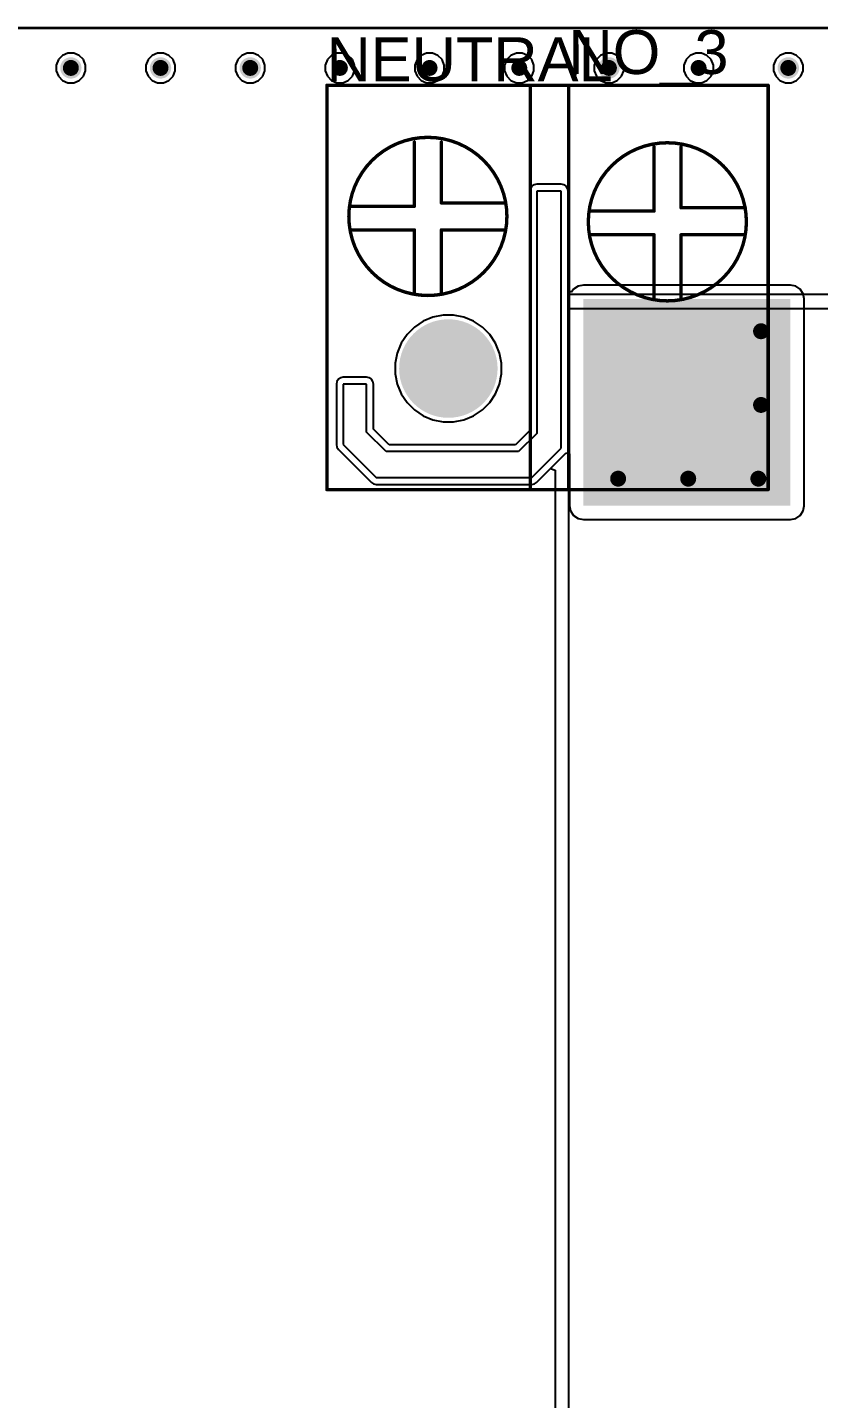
# Model space of a CAD drawing. Header units: millimetres. Extents: x -9 to 259, y -9 to 194.
# Drawn here: x 135.9 to 165.7, y 142.2 to 193.8 of the extents above; entities that cross this region are included whole.
import ezdxf

# ---------------------------------------------------------------- set-up
doc = ezdxf.new("R2010")
doc.units = ezdxf.units.MM
for name, color, linetype in [('BottomLayer', 5, 'Continuous'), ('BottomSolder', 6, 'Continuous'), ('MultiLayer', 9, 'Continuous'), ('PadHoleLayer', 156, 'Continuous'), ('TopLayer', 1, 'Continuous'), ('TopOverlay', 2, 'Continuous'), ('TopSolder', 216, 'Continuous'), ('ViaHoleLayer', 16, 'Continuous')]:
    doc.layers.add(name, color=color, linetype=linetype)
doc.styles.add('Arial', font='', dxfattribs={"height": 0.2})
doc.styles.get('Arial').set_extended_font_data('Arial')

# ---------------------------------------------------------------- blocks, each defined once
blk = doc.blocks.new('DBT50G_7_62_2P_BK_P_21')
at = {"layer": 'BottomLayer'}
blk.add_hatch(color=5, dxfattribs=at).paths.add_polyline_path([(-5.56, 1.75), (-2.06, 1.75), (-2.06, -1.75), (-5.56, -1.75)])
h = blk.add_hatch(color=5, dxfattribs=at)
edge = h.paths.add_edge_path()
edge.add_arc((3.81, 0), 1.75, 0, 360)
at = {"layer": 'BottomSolder'}
blk.add_hatch(color=6, dxfattribs=at).paths.add_polyline_path([(-5.662, 1.852), (-1.958, 1.852), (-1.958, -1.852), (-5.662, -1.852)])
h = blk.add_hatch(color=6, dxfattribs=at)
edge = h.paths.add_edge_path()
edge.add_arc((3.81, 0), 1.852, 0, 360)
at = {"layer": 'MultiLayer'}
blk.add_hatch(color=9, dxfattribs=at).paths.add_polyline_path([(-5.56, 1.75), (-2.06, 1.75), (-2.06, -1.75), (-5.56, -1.75)])
h = blk.add_hatch(color=9, dxfattribs=at)
edge = h.paths.add_edge_path()
edge.add_arc((3.81, 0), 1.75, 0, 360)
at = {"layer": 'PadHoleLayer'}
h = blk.add_hatch(color=156, dxfattribs=at)
edge = h.paths.add_edge_path()
edge.add_arc((-3.81, 0), 0.85, 0, 360)
h = blk.add_hatch(color=156, dxfattribs=at)
edge = h.paths.add_edge_path()
edge.add_arc((3.81, 0), 0.85, 0, 360)
at = {"layer": 'TopLayer'}
blk.add_hatch(color=1, dxfattribs=at).paths.add_polyline_path([(-5.56, 1.75), (-2.06, 1.75), (-2.06, -1.75), (-5.56, -1.75)])
h = blk.add_hatch(color=1, dxfattribs=at)
edge = h.paths.add_edge_path()
edge.add_arc((3.81, 0), 1.75, 0, 360)
at = {"layer": 'TopSolder'}
blk.add_hatch(color=216, dxfattribs=at).paths.add_polyline_path([(-5.662, 1.852), (-1.958, 1.852), (-1.958, -1.852), (-5.662, -1.852)])
h = blk.add_hatch(color=216, dxfattribs=at)
edge = h.paths.add_edge_path()
edge.add_arc((3.81, 0), 1.852, 0, 360)
at = {"layer": 'TopOverlay', "const_width": 0.127}
for points in [[(8.38, 4.55), (-8.22, 4.55)], [(-8.22, 4.55), (-8.22, -10.65)], [(0.73, 4.55), (-0.72, 4.55)], [(-0.72, 4.55), (-0.72, -10.65)], [(0.73, 4.55), (0.73, -10.65)], [(8.38, 4.55), (8.38, -10.65)], [(-4.943, -2.617), (-4.943, -5.03)], [(-3.927, -2.617), (-3.927, -5.03)], [(4.073, -2.799), (4.073, -5.212)], [(5.089, -2.799), (5.089, -5.212)], [(-4.943, -5.03), (-7.356, -5.03)], [(-1.514, -5.03), (-3.927, -5.03)], [(4.073, -5.212), (1.66, -5.212)], [(7.502, -5.212), (5.089, -5.212)], [(-4.943, -6.046), (-7.356, -6.046)], [(-4.943, -6.046), (-4.943, -8.332)], [(-1.514, -5.919), (-3.927, -5.919)], [(-3.927, -5.919), (-3.927, -8.332)], [(4.073, -6.228), (1.66, -6.228)], [(4.073, -6.228), (4.073, -8.514)], [(7.502, -6.101), (5.089, -6.101)], [(5.089, -6.101), (5.089, -8.514)], [(8.38, -10.65), (-8.22, -10.65)], [(0.73, -10.65), (-0.72, -10.65)]]:
    blk.add_lwpolyline(points, dxfattribs=at)
at = {"layer": 'TopOverlay'}
for points, const_width in [([(-8.252, 4.55, 1), (-8.188, 4.55, 1)], 0.0635), ([(-8.252, 4.55, 1), (-8.188, 4.55, 1)], 0.0635), ([(-0.752, 4.55, 1), (-0.688, 4.55, 1)], 0.0635), ([(-0.752, 4.55, 1), (-0.688, 4.55, 1)], 0.0635), ([(0.698, 4.55, 1), (0.762, 4.55, 1)], 0.0635), ([(0.698, 4.55, 1), (0.762, 4.55, 1)], 0.0635), ([(8.348, 4.55, 1), (8.412, 4.55, 1)], 0.0635), ([(8.348, 4.55, 1), (8.412, 4.55, 1)], 0.0635), ([(-1.454, -5.517, 1), (-7.4, -5.517, 1)], 0.127), ([(-4.975, -2.617, 1), (-4.911, -2.617, 1)], 0.0635), ([(-3.959, -2.617, 1), (-3.895, -2.617, 1)], 0.0635), ([(7.554, -5.72, 1), (1.608, -5.72, 1)], 0.127), ([(4.041, -2.799, 1), (4.105, -2.799, 1)], 0.0635), ([(5.057, -2.799, 1), (5.121, -2.799, 1)], 0.0635), ([(-7.388, -5.03, 1), (-7.324, -5.03, 1)], 0.0635), ([(-4.975, -5.03, 1), (-4.911, -5.03, 1)], 0.0635), ([(-4.975, -5.03, 1), (-4.911, -5.03, 1)], 0.0635), ([(-3.959, -5.03, 1), (-3.895, -5.03, 1)], 0.0635), ([(-3.959, -5.03, 1), (-3.895, -5.03, 1)], 0.0635), ([(-1.546, -5.03, 1), (-1.482, -5.03, 1)], 0.0635), ([(1.628, -5.212, 1), (1.692, -5.212, 1)], 0.0635), ([(4.041, -5.212, 1), (4.105, -5.212, 1)], 0.0635), ([(4.041, -5.212, 1), (4.105, -5.212, 1)], 0.0635), ([(5.057, -5.212, 1), (5.121, -5.212, 1)], 0.0635), ([(5.057, -5.212, 1), (5.121, -5.212, 1)], 0.0635), ([(7.47, -5.212, 1), (7.534, -5.212, 1)], 0.0635), ([(-7.432, -5.517, 1), (-7.368, -5.517, 1)], 0.0635), ([(-1.486, -5.517, 1), (-1.422, -5.517, 1)], 0.0635), ([(1.576, -5.72, 1), (1.64, -5.72, 1)], 0.0635), ([(7.522, -5.72, 1), (7.586, -5.72, 1)], 0.0635), ([(-7.388, -6.046, 1), (-7.324, -6.046, 1)], 0.0635), ([(-4.975, -6.046, 1), (-4.911, -6.046, 1)], 0.0635), ([(-4.975, -6.046, 1), (-4.911, -6.046, 1)], 0.0635), ([(-3.959, -5.919, 1), (-3.895, -5.919, 1)], 0.0635), ([(-3.959, -5.919, 1), (-3.895, -5.919, 1)], 0.0635), ([(-1.546, -5.919, 1), (-1.482, -5.919, 1)], 0.0635), ([(1.628, -6.228, 1), (1.692, -6.228, 1)], 0.0635), ([(4.041, -6.228, 1), (4.105, -6.228, 1)], 0.0635), ([(4.041, -6.228, 1), (4.105, -6.228, 1)], 0.0635), ([(5.057, -6.101, 1), (5.121, -6.101, 1)], 0.0635), ([(5.057, -6.101, 1), (5.121, -6.101, 1)], 0.0635), ([(7.47, -6.101, 1), (7.534, -6.101, 1)], 0.0635), ([(-4.975, -8.332, 1), (-4.911, -8.332, 1)], 0.0635), ([(-3.959, -8.332, 1), (-3.895, -8.332, 1)], 0.0635), ([(4.041, -8.514, 1), (4.105, -8.514, 1)], 0.0635), ([(5.057, -8.514, 1), (5.121, -8.514, 1)], 0.0635), ([(-8.252, -10.65, 1), (-8.188, -10.65, 1)], 0.0635), ([(-8.252, -10.65, 1), (-8.188, -10.65, 1)], 0.0635), ([(-0.752, -10.65, 1), (-0.688, -10.65, 1)], 0.0635), ([(-0.752, -10.65, 1), (-0.688, -10.65, 1)], 0.0635), ([(0.698, -10.65, 1), (0.762, -10.65, 1)], 0.0635), ([(0.698, -10.65, 1), (0.762, -10.65, 1)], 0.0635), ([(8.348, -10.65, 1), (8.412, -10.65, 1)], 0.0635), ([(8.348, -10.65, 1), (8.412, -10.65, 1)], 0.0635)]:
    blk.add_lwpolyline(points, format="xyb", close=True, dxfattribs=dict(at, const_width=const_width))

msp = doc.modelspace()

# ---------------------------------------------------------------- hatches: boundary and pattern name
at = {"layer": 'BottomLayer'}
h = msp.add_hatch(color=5, dxfattribs=at)
edge = h.paths.add_edge_path()
edge.add_arc((137.526, 192.253), 0.3, 0, 360)
h = msp.add_hatch(color=5, dxfattribs=at)
edge = h.paths.add_edge_path()
edge.add_arc((140.899, 192.253), 0.3, 0, 360)
h = msp.add_hatch(color=5, dxfattribs=at)
edge = h.paths.add_edge_path()
edge.add_arc((144.273, 192.253), 0.3, 0, 360)
h = msp.add_hatch(color=5, dxfattribs=at)
edge = h.paths.add_edge_path()
edge.add_arc((147.646, 192.253), 0.3, 0, 360)
h = msp.add_hatch(color=5, dxfattribs=at)
edge = h.paths.add_edge_path()
edge.add_arc((151.019, 192.253), 0.3, 0, 360)
h = msp.add_hatch(color=5, dxfattribs=at)
edge = h.paths.add_edge_path()
edge.add_arc((154.393, 192.253), 0.3, 0, 360)
h = msp.add_hatch(color=5, dxfattribs=at)
edge = h.paths.add_edge_path()
edge.add_arc((157.766, 192.253), 0.3, 0, 360)
h = msp.add_hatch(color=5, dxfattribs=at)
edge = h.paths.add_edge_path()
edge.add_arc((161.14, 192.253), 0.3, 0, 360)
h = msp.add_hatch(color=5, dxfattribs=at)
edge = h.paths.add_edge_path()
edge.add_arc((164.513, 192.253), 0.3, 0, 360)
h = msp.add_hatch(color=5, dxfattribs=at)
edge = h.paths.add_edge_path()
edge.add_arc((164.513, 192.253), 0.3, 0, 360)
h = msp.add_hatch(color=5, dxfattribs=at)
edge = h.paths.add_edge_path()
edge.add_arc((163.487, 182.352), 0.3, 0, 360)
h = msp.add_hatch(color=5, dxfattribs=at)
edge = h.paths.add_edge_path()
edge.add_arc((163.487, 179.581), 0.3, 0, 360)
h = msp.add_hatch(color=5, dxfattribs=at)
edge = h.paths.add_edge_path()
edge.add_arc((158.112, 176.809), 0.3, 0, 360)
h = msp.add_hatch(color=5, dxfattribs=at)
edge = h.paths.add_edge_path()
edge.add_arc((160.749, 176.809), 0.3, 0, 360)
h = msp.add_hatch(color=5, dxfattribs=at)
edge = h.paths.add_edge_path()
edge.add_arc((163.386, 176.809), 0.3, 0, 360)
at = {"layer": 'BottomSolder'}
h = msp.add_hatch(color=6, dxfattribs=at)
edge = h.paths.add_edge_path()
edge.add_arc((137.526, 192.253), 0.402, 0, 360)
h = msp.add_hatch(color=6, dxfattribs=at)
edge = h.paths.add_edge_path()
edge.add_arc((140.899, 192.253), 0.402, 0, 360)
h = msp.add_hatch(color=6, dxfattribs=at)
edge = h.paths.add_edge_path()
edge.add_arc((144.273, 192.253), 0.402, 0, 360)
h = msp.add_hatch(color=6, dxfattribs=at)
edge = h.paths.add_edge_path()
edge.add_arc((157.766, 192.253), 0.402, 0, 360)
h = msp.add_hatch(color=6, dxfattribs=at)
edge = h.paths.add_edge_path()
edge.add_arc((164.513, 192.253), 0.402, 0, 360)
h = msp.add_hatch(color=6, dxfattribs=at)
edge = h.paths.add_edge_path()
edge.add_arc((164.513, 192.253), 0.402, 0, 360)
h = msp.add_hatch(color=6, dxfattribs=at)
edge = h.paths.add_edge_path()
edge.add_arc((163.487, 182.352), 0.402, 0, 360)
h = msp.add_hatch(color=6, dxfattribs=at)
edge = h.paths.add_edge_path()
edge.add_arc((163.487, 179.581), 0.402, 0, 360)
h = msp.add_hatch(color=6, dxfattribs=at)
edge = h.paths.add_edge_path()
edge.add_arc((158.112, 176.809), 0.402, 0, 360)
h = msp.add_hatch(color=6, dxfattribs=at)
edge = h.paths.add_edge_path()
edge.add_arc((160.749, 176.809), 0.402, 0, 360)
h = msp.add_hatch(color=6, dxfattribs=at)
edge = h.paths.add_edge_path()
edge.add_arc((163.386, 176.809), 0.402, 0, 360)
at = {"layer": 'TopLayer'}
h = msp.add_hatch(color=1, dxfattribs=at)
edge = h.paths.add_edge_path()
edge.add_arc((137.526, 192.253), 0.3, 0, 360)
h = msp.add_hatch(color=1, dxfattribs=at)
edge = h.paths.add_edge_path()
edge.add_arc((140.899, 192.253), 0.3, 0, 360)
h = msp.add_hatch(color=1, dxfattribs=at)
edge = h.paths.add_edge_path()
edge.add_arc((144.273, 192.253), 0.3, 0, 360)
h = msp.add_hatch(color=1, dxfattribs=at)
edge = h.paths.add_edge_path()
edge.add_arc((147.646, 192.253), 0.3, 0, 360)
h = msp.add_hatch(color=1, dxfattribs=at)
edge = h.paths.add_edge_path()
edge.add_arc((151.019, 192.253), 0.3, 0, 360)
h = msp.add_hatch(color=1, dxfattribs=at)
edge = h.paths.add_edge_path()
edge.add_arc((154.393, 192.253), 0.3, 0, 360)
h = msp.add_hatch(color=1, dxfattribs=at)
edge = h.paths.add_edge_path()
edge.add_arc((157.766, 192.253), 0.3, 0, 360)
h = msp.add_hatch(color=1, dxfattribs=at)
edge = h.paths.add_edge_path()
edge.add_arc((161.14, 192.253), 0.3, 0, 360)
h = msp.add_hatch(color=1, dxfattribs=at)
edge = h.paths.add_edge_path()
edge.add_arc((164.513, 192.253), 0.3, 0, 360)
h = msp.add_hatch(color=1, dxfattribs=at)
edge = h.paths.add_edge_path()
edge.add_arc((164.513, 192.253), 0.3, 0, 360)
msp.add_hatch(color=1, dxfattribs=at).paths.add_polyline_path([(156.803, 175.793), (164.592, 175.793), (164.592, 183.566), (156.803, 183.566)])
h = msp.add_hatch(color=1, dxfattribs=at)
edge = h.paths.add_edge_path()
edge.add_arc((163.487, 182.352), 0.3, 0, 360)
h = msp.add_hatch(color=1, dxfattribs=at)
edge = h.paths.add_edge_path()
edge.add_arc((163.487, 179.581), 0.3, 0, 360)
h = msp.add_hatch(color=1, dxfattribs=at)
edge = h.paths.add_edge_path()
edge.add_arc((158.112, 176.809), 0.3, 0, 360)
h = msp.add_hatch(color=1, dxfattribs=at)
edge = h.paths.add_edge_path()
edge.add_arc((160.749, 176.809), 0.3, 0, 360)
h = msp.add_hatch(color=1, dxfattribs=at)
edge = h.paths.add_edge_path()
edge.add_arc((163.386, 176.809), 0.3, 0, 360)
at = {"layer": 'TopSolder'}
h = msp.add_hatch(color=216, dxfattribs=at)
edge = h.paths.add_edge_path()
edge.add_arc((137.526, 192.253), 0.402, 0, 360)
h = msp.add_hatch(color=216, dxfattribs=at)
edge = h.paths.add_edge_path()
edge.add_arc((140.899, 192.253), 0.402, 0, 360)
h = msp.add_hatch(color=216, dxfattribs=at)
edge = h.paths.add_edge_path()
edge.add_arc((144.273, 192.253), 0.402, 0, 360)
h = msp.add_hatch(color=216, dxfattribs=at)
edge = h.paths.add_edge_path()
edge.add_arc((157.766, 192.253), 0.402, 0, 360)
h = msp.add_hatch(color=216, dxfattribs=at)
edge = h.paths.add_edge_path()
edge.add_arc((164.513, 192.253), 0.402, 0, 360)
h = msp.add_hatch(color=216, dxfattribs=at)
edge = h.paths.add_edge_path()
edge.add_arc((164.513, 192.253), 0.402, 0, 360)
h = msp.add_hatch(color=216, dxfattribs=at)
edge = h.paths.add_edge_path()
edge.add_arc((163.487, 182.352), 0.402, 0, 360)
h = msp.add_hatch(color=216, dxfattribs=at)
edge = h.paths.add_edge_path()
edge.add_arc((163.487, 179.581), 0.402, 0, 360)
h = msp.add_hatch(color=216, dxfattribs=at)
edge = h.paths.add_edge_path()
edge.add_arc((158.112, 176.809), 0.402, 0, 360)
h = msp.add_hatch(color=216, dxfattribs=at)
edge = h.paths.add_edge_path()
edge.add_arc((160.749, 176.809), 0.402, 0, 360)
h = msp.add_hatch(color=216, dxfattribs=at)
edge = h.paths.add_edge_path()
edge.add_arc((163.386, 176.809), 0.402, 0, 360)
at = {"layer": 'ViaHoleLayer'}
h = msp.add_hatch(color=16, dxfattribs=at)
edge = h.paths.add_edge_path()
edge.add_arc((137.526, 192.253), 0.15, 0, 360)
h = msp.add_hatch(color=16, dxfattribs=at)
edge = h.paths.add_edge_path()
edge.add_arc((140.899, 192.253), 0.15, 0, 360)
h = msp.add_hatch(color=16, dxfattribs=at)
edge = h.paths.add_edge_path()
edge.add_arc((144.273, 192.253), 0.15, 0, 360)
h = msp.add_hatch(color=16, dxfattribs=at)
edge = h.paths.add_edge_path()
edge.add_arc((147.646, 192.253), 0.15, 0, 360)
h = msp.add_hatch(color=16, dxfattribs=at)
edge = h.paths.add_edge_path()
edge.add_arc((151.019, 192.253), 0.15, 0, 360)
h = msp.add_hatch(color=16, dxfattribs=at)
edge = h.paths.add_edge_path()
edge.add_arc((154.393, 192.253), 0.15, 0, 360)
h = msp.add_hatch(color=16, dxfattribs=at)
edge = h.paths.add_edge_path()
edge.add_arc((157.766, 192.253), 0.15, 0, 360)
h = msp.add_hatch(color=16, dxfattribs=at)
edge = h.paths.add_edge_path()
edge.add_arc((161.14, 192.253), 0.15, 0, 360)
h = msp.add_hatch(color=16, dxfattribs=at)
edge = h.paths.add_edge_path()
edge.add_arc((164.513, 192.253), 0.15, 0, 360)
h = msp.add_hatch(color=16, dxfattribs=at)
edge = h.paths.add_edge_path()
edge.add_arc((164.513, 192.253), 0.15, 0, 360)
h = msp.add_hatch(color=16, dxfattribs=at)
edge = h.paths.add_edge_path()
edge.add_arc((163.487, 182.352), 0.15, 0, 360)
h = msp.add_hatch(color=16, dxfattribs=at)
edge = h.paths.add_edge_path()
edge.add_arc((163.487, 179.581), 0.15, 0, 360)
h = msp.add_hatch(color=16, dxfattribs=at)
edge = h.paths.add_edge_path()
edge.add_arc((158.112, 176.809), 0.15, 0, 360)
h = msp.add_hatch(color=16, dxfattribs=at)
edge = h.paths.add_edge_path()
edge.add_arc((160.749, 176.809), 0.15, 0, 360)
h = msp.add_hatch(color=16, dxfattribs=at)
edge = h.paths.add_edge_path()
edge.add_arc((163.386, 176.809), 0.15, 0, 360)

# ---------------------------------------------------------------- linework, layer by layer
at = {"layer": 'BottomLayer'}
for p, q in [((-9.271, 193.777), (258.369, 193.777)), ((154.811, 187.721), (154.791, 187.621)), ((154.867, 187.805), (154.811, 187.721)), ((154.951, 187.861), (154.867, 187.805)), ((155.05, 187.88), (154.951, 187.861)), ((155.973, 187.88), (155.05, 187.88)), ((156.072, 187.861), (155.973, 187.88)), ((156.156, 187.805), (156.072, 187.861)), ((156.212, 187.721), (156.156, 187.805)), ((156.232, 187.621), (156.212, 187.721)), ((154.791, 187.621), (154.791, 178.618)), ((156.232, 183.748), (156.232, 187.621)), ((156.257, 183.728), (156.232, 183.748)), ((183.193, 183.728), (156.257, 183.728)), ((156.257, 183.21), (183.193, 183.21)), ((156.257, 103.974), (156.257, 183.21)), ((147.536, 180.465), (147.516, 180.365)), ((147.592, 180.549), (147.536, 180.465)), ((147.676, 180.605), (147.592, 180.549)), ((147.775, 180.624), (147.676, 180.605)), ((148.649, 180.624), (147.775, 180.624)), ((148.748, 180.605), (148.649, 180.624)), ((148.832, 180.549), (148.748, 180.605)), ((148.889, 180.465), (148.832, 180.549)), ((148.908, 180.365), (148.889, 180.465)), ((147.516, 180.365), (147.516, 178.091)), ((148.908, 178.669), (148.908, 180.365)), ((149.493, 178.084), (148.908, 178.669)), ((154.791, 178.618), (154.257, 178.084)), ((147.516, 178.091), (147.536, 177.992)), ((147.536, 177.992), (147.592, 177.908)), ((147.592, 177.908), (148.831, 176.669)), ((154.257, 178.084), (149.493, 178.084)), ((155.047, 176.669), (155.574, 177.196)), ((155.574, 177.196), (155.739, 177.128)), ((155.739, 177.128), (155.739, 104.019)), ((148.831, 176.669), (148.915, 176.612)), ((148.915, 176.612), (149.014, 176.593)), ((149.014, 176.593), (154.864, 176.593)), ((154.864, 176.593), (154.963, 176.612)), ((154.963, 176.612), (155.047, 176.669))]:
    msp.add_line(p, q, dxfattribs=at)
at = {"layer": 'MultiLayer'}
for p, q in [((155.973, 187.621), (155.05, 187.621)), ((155.05, 187.621), (155.05, 178.511)), ((155.973, 177.961), (155.973, 187.621)), ((147.775, 180.365), (147.775, 178.091)), ((148.649, 180.365), (147.775, 180.365)), ((148.649, 178.562), (148.649, 180.365)), ((149.386, 177.825), (148.649, 178.562)), ((155.05, 178.511), (154.364, 177.825)), ((147.775, 178.091), (148.887, 176.979)), ((154.864, 176.852), (155.973, 177.961)), ((154.364, 177.825), (149.386, 177.825)), ((148.887, 176.979), (149.014, 176.852)), ((149.014, 176.852), (154.864, 176.852))]:
    msp.add_line(p, q, dxfattribs=at)
at = {"layer": 'TopLayer'}
for p, q in [((-9.271, 193.751), (258.369, 193.751)), ((137.056, 192.566), (136.972, 192.363)), ((136.972, 192.363), (136.972, 192.142)), ((137.212, 192.722), (137.056, 192.566)), ((137.416, 192.807), (137.212, 192.722)), ((137.636, 192.807), (137.416, 192.807)), ((137.84, 192.722), (137.636, 192.807)), ((137.996, 192.566), (137.84, 192.722)), ((138.08, 192.363), (137.996, 192.566)), ((138.08, 192.142), (138.08, 192.363)), ((140.43, 192.566), (140.345, 192.363)), ((140.345, 192.363), (140.345, 192.142)), ((140.585, 192.722), (140.43, 192.566)), ((140.789, 192.807), (140.585, 192.722)), ((141.009, 192.807), (140.789, 192.807)), ((141.213, 192.722), (141.009, 192.807)), ((141.369, 192.566), (141.213, 192.722)), ((141.453, 192.363), (141.369, 192.566)), ((141.453, 192.142), (141.453, 192.363)), ((143.803, 192.566), (143.719, 192.363)), ((143.719, 192.363), (143.719, 192.142)), ((143.959, 192.722), (143.803, 192.566)), ((144.162, 192.807), (143.959, 192.722)), ((144.383, 192.807), (144.162, 192.807)), ((144.586, 192.722), (144.383, 192.807)), ((144.742, 192.566), (144.586, 192.722)), ((144.827, 192.363), (144.742, 192.566)), ((144.827, 192.142), (144.827, 192.363)), ((147.176, 192.566), (147.092, 192.363)), ((147.092, 192.363), (147.092, 192.142)), ((147.332, 192.722), (147.176, 192.566)), ((147.536, 192.807), (147.332, 192.722)), ((147.756, 192.807), (147.536, 192.807)), ((147.96, 192.722), (147.756, 192.807)), ((148.116, 192.566), (147.96, 192.722)), ((148.2, 192.363), (148.116, 192.566)), ((148.2, 192.142), (148.2, 192.363)), ((150.55, 192.566), (150.465, 192.363)), ((150.465, 192.363), (150.465, 192.142)), ((150.706, 192.722), (150.55, 192.566)), ((150.909, 192.807), (150.706, 192.722)), ((151.13, 192.807), (150.909, 192.807)), ((151.333, 192.722), (151.13, 192.807)), ((151.489, 192.566), (151.333, 192.722)), ((151.573, 192.363), (151.489, 192.566)), ((151.573, 192.142), (151.573, 192.363)), ((153.923, 192.566), (153.839, 192.363)), ((153.839, 192.363), (153.839, 192.142)), ((154.079, 192.722), (153.923, 192.566)), ((154.283, 192.807), (154.079, 192.722)), ((154.503, 192.807), (154.283, 192.807)), ((154.707, 192.722), (154.503, 192.807)), ((154.862, 192.566), (154.707, 192.722)), ((154.947, 192.363), (154.862, 192.566)), ((154.947, 192.142), (154.947, 192.363)), ((157.297, 192.566), (157.212, 192.363)), ((157.212, 192.363), (157.212, 192.142)), ((157.452, 192.722), (157.297, 192.566)), ((157.656, 192.807), (157.452, 192.722)), ((157.876, 192.807), (157.656, 192.807)), ((158.08, 192.722), (157.876, 192.807)), ((158.236, 192.566), (158.08, 192.722)), ((158.32, 192.363), (158.236, 192.566)), ((158.32, 192.142), (158.32, 192.363)), ((160.67, 192.566), (160.586, 192.363)), ((160.586, 192.363), (160.586, 192.142)), ((160.826, 192.722), (160.67, 192.566)), ((161.029, 192.807), (160.826, 192.722)), ((161.25, 192.807), (161.029, 192.807)), ((161.453, 192.722), (161.25, 192.807)), ((161.609, 192.566), (161.453, 192.722)), ((161.694, 192.363), (161.609, 192.566)), ((161.694, 192.142), (161.694, 192.363)), ((164.043, 192.566), (163.959, 192.363)), ((163.959, 192.363), (163.959, 192.142)), ((164.199, 192.722), (164.043, 192.566)), ((164.403, 192.807), (164.199, 192.722)), ((164.623, 192.807), (164.403, 192.807)), ((164.827, 192.722), (164.623, 192.807)), ((164.983, 192.566), (164.827, 192.722)), ((165.067, 192.363), (164.983, 192.566)), ((165.067, 192.142), (165.067, 192.363)), ((136.972, 192.142), (137.056, 191.939)), ((137.056, 191.939), (137.212, 191.783)), ((137.84, 191.783), (137.996, 191.939)), ((137.996, 191.939), (138.08, 192.142)), ((140.345, 192.142), (140.43, 191.939)), ((140.43, 191.939), (140.585, 191.783)), ((141.213, 191.783), (141.369, 191.939)), ((141.369, 191.939), (141.453, 192.142)), ((143.719, 192.142), (143.803, 191.939)), ((143.803, 191.939), (143.959, 191.783)), ((144.586, 191.783), (144.742, 191.939)), ((144.742, 191.939), (144.827, 192.142)), ((147.092, 192.142), (147.176, 191.939)), ((147.176, 191.939), (147.332, 191.783)), ((147.96, 191.783), (148.116, 191.939)), ((148.116, 191.939), (148.2, 192.142)), ((150.465, 192.142), (150.55, 191.939)), ((150.55, 191.939), (150.706, 191.783)), ((151.333, 191.783), (151.489, 191.939)), ((151.489, 191.939), (151.573, 192.142)), ((153.839, 192.142), (153.923, 191.939)), ((153.923, 191.939), (154.079, 191.783)), ((154.707, 191.783), (154.862, 191.939)), ((154.862, 191.939), (154.947, 192.142)), ((157.212, 192.142), (157.297, 191.939)), ((157.297, 191.939), (157.452, 191.783)), ((158.08, 191.783), (158.236, 191.939)), ((158.236, 191.939), (158.32, 192.142)), ((160.586, 192.142), (160.67, 191.939)), ((160.67, 191.939), (160.826, 191.783)), ((161.453, 191.783), (161.609, 191.939)), ((161.609, 191.939), (161.694, 192.142)), ((163.959, 192.142), (164.043, 191.939)), ((164.043, 191.939), (164.199, 191.783)), ((164.827, 191.783), (164.983, 191.939)), ((164.983, 191.939), (165.067, 192.142)), ((137.212, 191.783), (137.416, 191.699)), ((137.416, 191.699), (137.636, 191.699)), ((137.636, 191.699), (137.84, 191.783)), ((140.585, 191.783), (140.789, 191.699)), ((140.789, 191.699), (141.009, 191.699)), ((141.009, 191.699), (141.213, 191.783)), ((143.959, 191.783), (144.162, 191.699)), ((144.162, 191.699), (144.383, 191.699)), ((144.383, 191.699), (144.586, 191.783)), ((147.332, 191.783), (147.536, 191.699)), ((147.536, 191.699), (147.756, 191.699)), ((147.756, 191.699), (147.96, 191.783)), ((150.706, 191.783), (150.909, 191.699)), ((150.909, 191.699), (151.13, 191.699)), ((151.13, 191.699), (151.333, 191.783)), ((154.079, 191.783), (154.283, 191.699)), ((154.283, 191.699), (154.503, 191.699)), ((154.503, 191.699), (154.707, 191.783)), ((157.452, 191.783), (157.656, 191.699)), ((157.656, 191.699), (157.876, 191.699)), ((157.876, 191.699), (158.08, 191.783)), ((160.826, 191.783), (161.029, 191.699)), ((161.029, 191.699), (161.25, 191.699)), ((161.25, 191.699), (161.453, 191.783)), ((164.199, 191.783), (164.403, 191.699)), ((164.403, 191.699), (164.623, 191.699)), ((164.623, 191.699), (164.827, 191.783)), ((154.811, 187.721), (154.791, 187.621)), ((154.867, 187.805), (154.811, 187.721)), ((154.951, 187.861), (154.867, 187.805)), ((155.05, 187.88), (154.951, 187.861)), ((155.973, 187.88), (155.05, 187.88)), ((156.072, 187.861), (155.973, 187.88)), ((156.156, 187.805), (156.072, 187.861)), ((156.212, 187.721), (156.156, 187.805)), ((156.232, 187.621), (156.212, 187.721)), ((154.791, 187.621), (154.791, 178.618)), ((156.232, 183.855), (156.232, 187.621)), ((156.803, 184.084), (156.604, 184.045)), ((164.592, 184.084), (156.803, 184.084)), ((164.79, 184.045), (164.592, 184.084)), ((156.359, 183.817), (156.232, 183.855)), ((156.436, 183.933), (156.359, 183.817)), ((156.604, 184.045), (156.436, 183.933)), ((164.958, 183.933), (164.79, 184.045)), ((165.071, 183.765), (164.958, 183.933)), ((165.11, 183.566), (165.071, 183.765)), ((165.11, 175.793), (165.11, 183.566)), ((150.777, 182.726), (150.449, 182.506)), ((151.142, 182.877), (150.777, 182.726)), ((151.529, 182.954), (151.142, 182.877)), ((151.924, 182.954), (151.529, 182.954)), ((152.311, 182.877), (151.924, 182.954)), ((152.676, 182.726), (152.311, 182.877)), ((153.004, 182.506), (152.676, 182.726)), ((150.17, 182.227), (149.95, 181.899)), ((150.449, 182.506), (150.17, 182.227)), ((153.283, 182.227), (153.004, 182.506)), ((153.502, 181.899), (153.283, 182.227)), ((149.799, 181.534), (149.722, 181.147)), ((149.95, 181.899), (149.799, 181.534)), ((153.653, 181.534), (153.502, 181.899)), ((153.73, 181.147), (153.653, 181.534)), ((149.722, 181.147), (149.722, 180.752)), ((153.73, 180.752), (153.73, 181.147)), ((147.536, 180.465), (147.516, 180.365)), ((147.592, 180.549), (147.536, 180.465)), ((147.676, 180.605), (147.592, 180.549)), ((147.775, 180.624), (147.676, 180.605)), ((148.649, 180.624), (147.775, 180.624)), ((148.748, 180.605), (148.649, 180.624)), ((148.832, 180.549), (148.748, 180.605)), ((148.889, 180.465), (148.832, 180.549)), ((148.908, 180.365), (148.889, 180.465)), ((149.722, 180.752), (149.799, 180.365)), ((153.653, 180.365), (153.73, 180.752)), ((147.516, 180.365), (147.516, 178.091)), ((148.908, 178.669), (148.908, 180.365)), ((149.799, 180.365), (149.95, 180)), ((149.95, 180), (150.17, 179.672)), ((153.283, 179.672), (153.502, 180)), ((153.502, 180), (153.653, 180.365)), ((150.17, 179.672), (150.449, 179.393)), ((153.004, 179.393), (153.283, 179.672)), ((150.449, 179.393), (150.777, 179.174)), ((150.777, 179.174), (151.142, 179.023)), ((151.142, 179.023), (151.529, 178.946)), ((151.529, 178.946), (151.924, 178.946)), ((151.924, 178.946), (152.311, 179.023)), ((152.311, 179.023), (152.676, 179.174)), ((152.676, 179.174), (153.004, 179.393)), ((149.493, 178.084), (148.908, 178.669)), ((154.791, 178.618), (154.257, 178.084)), ((147.516, 178.091), (147.536, 177.992)), ((147.536, 177.992), (147.592, 177.908)), ((147.592, 177.908), (148.831, 176.669)), ((154.257, 178.084), (149.493, 178.084)), ((155.047, 176.669), (156.156, 177.778)), ((156.156, 177.778), (156.158, 177.78)), ((156.158, 177.78), (156.285, 177.742)), ((156.285, 177.742), (156.285, 175.793)), ((148.831, 176.669), (148.915, 176.612)), ((148.915, 176.612), (149.014, 176.593)), ((149.014, 176.593), (154.864, 176.593)), ((154.864, 176.593), (154.963, 176.612)), ((154.963, 176.612), (155.047, 176.669)), ((156.285, 175.793), (156.324, 175.595)), ((156.324, 175.595), (156.436, 175.427)), ((156.436, 175.427), (156.604, 175.315)), ((156.604, 175.315), (156.803, 175.275)), ((164.592, 175.275), (164.79, 175.315)), ((164.79, 175.315), (164.958, 175.427)), ((164.958, 175.427), (165.071, 175.595)), ((165.071, 175.595), (165.11, 175.793)), ((156.803, 175.275), (164.592, 175.275))]:
    msp.add_line(p, q, dxfattribs=at)
at = {"layer": 'TopOverlay'}
for p, q in [((156.465, 191.979), (156.465, 192.064)), ((156.465, 192.064), (156.507, 192.064)), ((156.507, 191.979), (156.465, 191.979)), ((156.507, 192.064), (156.507, 192.021)), ((156.507, 192.021), (156.507, 191.979))]:
    msp.add_line(p, q, dxfattribs=at)

# ---------------------------------------------------------------- block references
at = {"rotation": 180}
msp.add_blockref('DBT50G_7_62_2P_BK_P_21', (155.536, 180.95), dxfattribs=at)

# ---------------------------------------------------------------- texts
at = {"layer": 'TopOverlay', "style": 'Arial'}
msp.add_text('NEUTRAL', height=1.651, dxfattribs=at).set_placement((147.141, 191.752))
msp.add_text('NO_3', height=1.651, rotation=360, dxfattribs=at).set_placement((156.241, 192.024))

doc.saveas('drawing.dxf')
